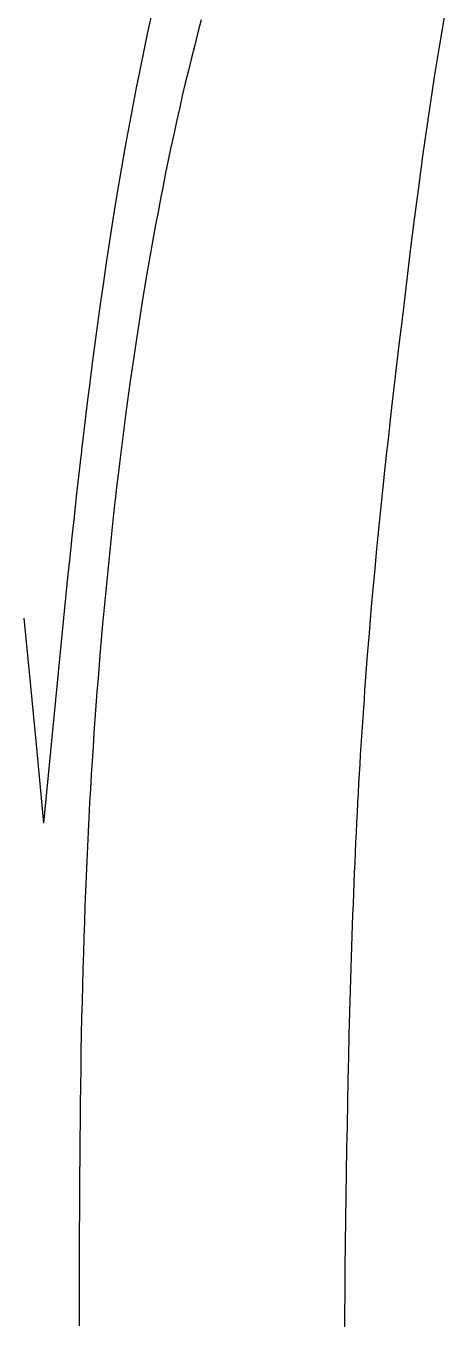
# Model space of a CAD drawing. Extents: x 0 to 279, y 0 to 212.
# Drawn here: x 257.19 to 263.39, y 119.99 to 139.11 of the extents above; entities that cross this region are included whole.
import ezdxf

# ---------------------------------------------------------------- set-up
doc = ezdxf.new("R2010")
doc.units = 0
doc.layers.add('LAYER_1', color=18, linetype='CONTINUOUS')

msp = doc.modelspace()

# ---------------------------------------------------------------- linework, layer by layer
at = {"layer": 'LAYER_1'}
for points in [[(259.057, 139.321), (258.995, 139.032), (258.934, 138.743), (258.875, 138.454), (258.818, 138.166), (258.762, 137.877), (258.708, 137.589), (258.655, 137.301), (258.604, 137.014), (258.555, 136.726), (258.507, 136.438), (258.461, 136.15), (258.416, 135.861), (258.372, 135.573), (258.33, 135.284), (258.288, 134.994), (258.248, 134.705), (258.209, 134.414), (258.171, 134.123), (258.134, 133.832), (258.097, 133.539), (258.062, 133.246), (258.027, 132.952), (258.018, 132.878), (258.014, 132.841), (258.013, 132.832), (258.012, 132.828), (258.012, 132.826), (258.012, 132.824), (258.011, 132.815), (258.002, 132.741), (257.968, 132.446), (257.935, 132.149), (257.902, 131.852), (257.87, 131.553), (257.838, 131.255), (257.806, 130.955), (257.775, 130.655), (257.745, 130.354), (257.684, 129.75), (257.625, 129.145), (257.566, 128.539), (257.45, 127.324)], [(259.784, 139.199), (259.735, 139.011), (259.687, 138.823), (259.64, 138.635), (259.594, 138.447), (259.548, 138.259), (259.504, 138.071), (259.461, 137.882), (259.418, 137.693), (259.377, 137.504), (259.336, 137.314), (259.296, 137.124), (259.257, 136.933), (259.219, 136.742), (259.181, 136.55), (259.144, 136.358), (259.108, 136.165), (259.073, 135.972), (259.038, 135.778), (259.004, 135.584), (258.971, 135.39), (258.906, 135), (258.845, 134.608), (258.786, 134.216), (258.729, 133.822), (258.675, 133.428), (258.623, 133.033), (258.574, 132.637), (258.527, 132.241), (258.482, 131.845), (258.44, 131.449), (258.399, 131.053), (258.36, 130.657), (258.324, 130.261), (258.289, 129.864), (258.256, 129.464), (258.24, 129.264), (258.225, 129.062), (258.21, 128.86), (258.196, 128.656), (258.182, 128.452), (258.169, 128.246), (258.156, 128.038), (258.144, 127.829), (258.132, 127.619), (258.121, 127.407), (258.11, 127.193), (258.099, 126.977), (258.089, 126.759), (258.08, 126.539), (258.071, 126.317), (258.062, 126.092), (258.054, 125.865), (258.046, 125.635), (258.039, 125.403), (258.032, 125.167), (258.026, 124.929), (258.02, 124.688), (258.017, 124.566), (258.014, 124.443), (258.009, 124.196), (258.004, 123.945), (258, 123.692), (257.996, 123.435), (257.993, 123.176), (257.99, 122.914), (257.987, 122.649), (257.985, 122.383), (257.983, 122.113), (257.981, 121.842), (257.98, 121.568), (257.979, 121.293), (257.978, 121.015), (257.977, 120.736), (257.977, 120.455), (257.976, 120.173), (257.977, 119.889)], [(261.904, 119.684), (261.908, 120.042), (261.912, 120.399), (261.916, 120.755), (261.92, 121.109), (261.925, 121.461), (261.93, 121.811), (261.935, 122.16), (261.941, 122.506), (261.947, 122.85), (261.953, 123.191), (261.96, 123.529), (261.968, 123.865), (261.975, 124.198), (261.98, 124.363), (261.984, 124.528), (261.988, 124.692), (261.993, 124.854), (261.998, 125.016), (262.002, 125.178), (262.007, 125.338), (262.013, 125.497), (262.018, 125.656), (262.023, 125.813), (262.029, 125.97), (262.035, 126.125), (262.041, 126.28), (262.047, 126.433), (262.053, 126.586), (262.06, 126.737), (262.066, 126.888), (262.073, 127.037), (262.08, 127.185), (262.088, 127.332), (262.095, 127.478), (262.103, 127.623), (262.11, 127.767), (262.118, 127.91), (262.126, 128.052), (262.135, 128.193), (262.143, 128.332), (262.152, 128.471), (262.161, 128.609), (262.17, 128.746), (262.179, 128.883), (262.188, 129.018), (262.198, 129.152), (262.207, 129.286), (262.217, 129.419), (262.227, 129.551), (262.247, 129.812), (262.268, 130.071), (262.289, 130.327), (262.311, 130.58), (262.334, 130.83), (262.356, 131.079), (262.38, 131.325), (262.404, 131.569), (262.428, 131.811), (262.452, 132.051), (262.477, 132.29), (262.502, 132.528), (262.528, 132.764), (262.554, 132.999), (262.58, 133.233), (262.606, 133.466), (262.66, 133.931), (262.714, 134.394), (262.77, 134.857), (262.825, 135.321), (262.882, 135.785), (262.941, 136.251), (263.002, 136.717), (263.065, 137.184), (263.098, 137.418), (263.131, 137.652), (263.166, 137.886), (263.201, 138.12), (263.237, 138.355), (263.275, 138.59), (263.313, 138.826), (263.353, 139.061), (263.394, 139.297)], [(257.157, 130.354), (257.217, 129.75), (257.277, 129.145), (257.335, 128.539), (257.451, 127.324)]]:
    msp.add_lwpolyline(points, dxfattribs=at)

doc.saveas('drawing.dxf')
